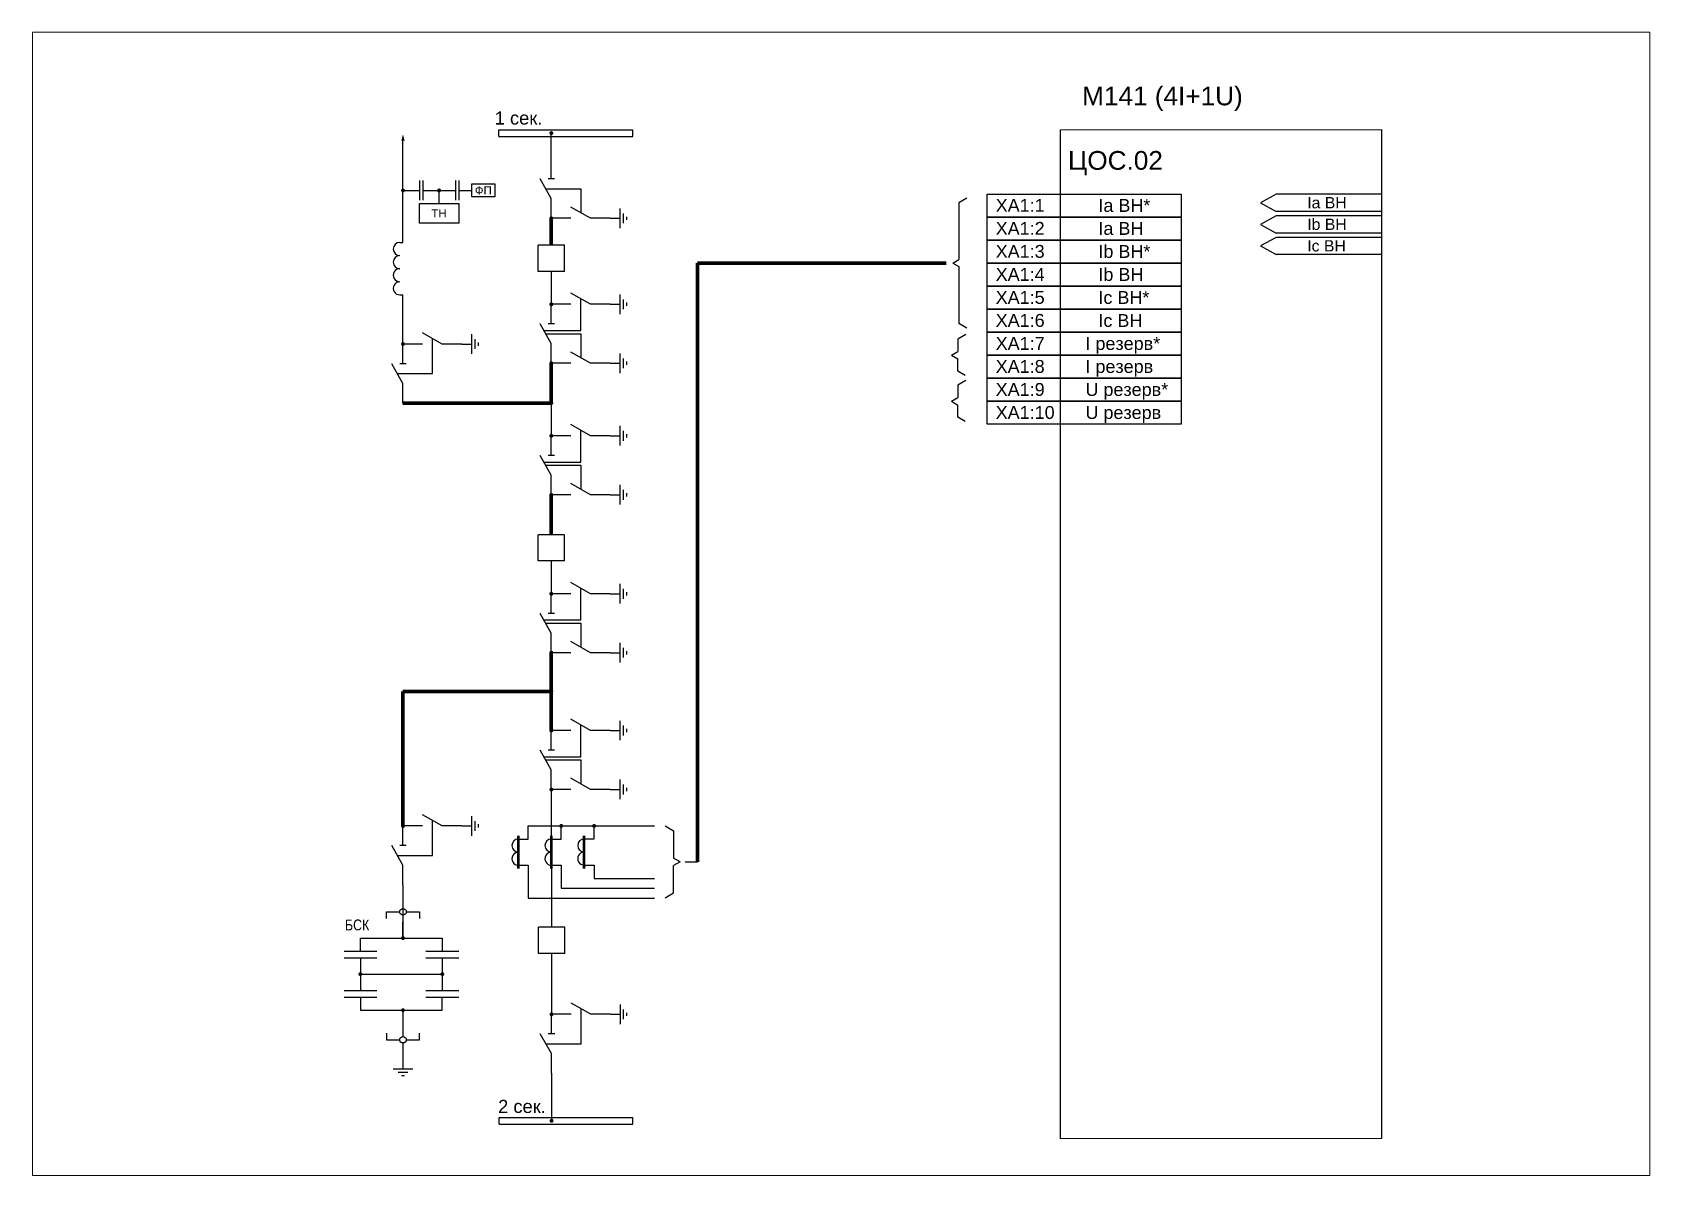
# Paper-space layout 'Лист15' of a CAD drawing. Header units: millimetres. Extents: x 30 to 267, y 21 to 189.
# The model-space entities are those that its viewports show. They can reach past a viewport. Long polylines and large blocks are cut down to what shows.
import ezdxf
from ezdxf.enums import TextEntityAlignment as Align

# ---------------------------------------------------------------- set-up
doc = ezdxf.new("R2010")
doc.units = ezdxf.units.MM
doc.linetypes.add('штриховая2', pattern=[9.525, 6.35, -3.175])
doc.layers.add('Основная', color=7, linetype='Continuous')
doc.styles.add('Narrow', font='ARIALN.TTF')
doc.styles.get("Standard").update_dxf_attribs({"font": 'arial.ttf'})
doc.styles.add('Аннотативный', font='arial.ttf')
doc.styles.add('Вывод', font='tahoma.ttf', dxfattribs={"height": 2.5})
doc.styles.add('Компонент', font='ARIALN.TTF', dxfattribs={"height": 3.5})

# ---------------------------------------------------------------- blocks, each defined once
blk = doc.blocks.new('*U171')
at = {"layer": 'Основная', "color": 0}
for p, q in [((0, 0), (40.84, 0)), ((0, -2), (0, 0)), ((40.84, -2), (40.84, 0)), ((0, -2), (40.84, -2))]:
    blk.add_line(p, q, dxfattribs=at)
at = {"layer": 'Основная', "style": 'Компонент'}
blk.add_attdef('ОШ', text='', height=3.5, dxfattribs=at).set_placement((6, 5.61), align=Align.MIDDLE_CENTER)
blk = doc.blocks.new('*U19')
at = {"layer": 'Основная'}
for p, q in [((0, 0), (-8, 0)), ((-8, -8), (-8, 0)), ((0, -8), (0, 0)), ((0, -8), (-8, -8))]:
    blk.add_line(p, q, dxfattribs=at)
at = {"layer": 'Основная', "style": 'Компонент'}
blk.add_attdef('ОУ', text='', height=3.5, dxfattribs=at).set_placement((-15, -3), align=Align.MIDDLE_CENTER)
blk = doc.blocks.new('*U108')
at = {"color": 0}
blk.add_line((0, 0), (6, 3.43), dxfattribs=at)
blk = doc.blocks.new('*U16')
at = {"layer": 'Основная', "color": 0}
for p, q in [((-3, 0), (-9, 0)), ((9, 0), (3, 0))]:
    blk.add_line(p, q, dxfattribs=at)
at = {"layer": 'Основная', "ltscale": 0.25, "xscale": -1}
blk.add_blockref('*U108', (3, 0), dxfattribs=at)
at = {"layer": 'Основная'}
for tag, height, style, p in [('ОУ', 3.5, 'Компонент', (-25, 0)), ('В1', 2.5, 'Вывод', (-7, -2)), ('В2', 2.5, 'Вывод', (7, -2))]:
    blk.add_attdef(tag, text='', height=height, dxfattribs=dict(at, style=style)).set_placement(p, align=Align.MIDDLE_CENTER)
blk = doc.blocks.new('*U17')
at = {"layer": 'Основная'}
for p, q in [((-3, 0), (0, 0)), ((0, -3), (0, 3)), ((1, -1.5), (1, 1.5)), ((2, -0.5), (2, 0.5))]:
    blk.add_line(p, q, dxfattribs=at)
blk = doc.blocks.new('*U6')
at = {"layer": 'Основная', "color": 0}
blk.add_line((0, -1), (0, 1), dxfattribs=at)
blk = doc.blocks.new('*U15')
at = {"layer": 'Основная', "color": 0}
for p, q in [((0, 3), (0, 9)), ((0, -9), (0, -3))]:
    blk.add_line(p, q, dxfattribs=at)
at = {"ltscale": 0.25, "rotation": 89.99999999999999}
blk.add_blockref('*U6', (0, 3), dxfattribs=at)
at = {"layer": 'Основная', "ltscale": 0.25, "rotation": 89.99999999999999}
blk.add_blockref('*U108', (0, -3), dxfattribs=at)
at = {"layer": 'Основная'}
for tag, height, style, p in [('В1', 2.5, 'Вывод', (2, 7)), ('ОУ', 3.5, 'Компонент', (-12, 0)), ('В2', 2.5, 'Вывод', (2, -7))]:
    blk.add_attdef(tag, text='', height=height, dxfattribs=dict(at, style=style)).set_placement(p, align=Align.MIDDLE_CENTER)
blk = doc.blocks.new('*U23')
at = {"ltscale": 0.25, "const_width": 0.6}
blk.add_lwpolyline([(0, -0.3, 1), (0, 0.3, 1)], format="xyb", close=True, dxfattribs=at)
at = {"layer": 'Основная', "color": 0}
for p, q in [((0, 7), (0, 9)), ((0, 2), (0, 7)), ((0, 0), (0, 2))]:
    blk.add_line(p, q, dxfattribs=at)
blk = doc.blocks.new('*U22')
at = {"ltscale": 0.25}
for p, q in [((0, 8), (1, 8)), ((0, -8), (1, -8))]:
    blk.add_line(p, q, dxfattribs=at)
for centre, major_axis, start_param, end_param in [((0, 6), (0, -2), 3.141593, 6.283185), ((0, -2), (-2, 0), 4.712389, 7.853982), ((0, 2), (0, -2), 3.141593, 6.283185), ((0, -6), (-2, 0), 4.712389, 7.853982)]:
    blk.add_ellipse(centre, major_axis=major_axis, ratio=1, start_param=start_param, end_param=end_param, dxfattribs=at)
at = {"layer": 'Основная'}
for tag, height, style, p in [('В1', 2.5, 'Вывод', (5, 6)), ('ОУ', 3.5, 'Компонент', (-6, 0)), ('В2', 2.5, 'Вывод', (5, -6))]:
    blk.add_attdef(tag, text='', height=height, dxfattribs=dict(at, style=style)).set_placement(p, align=Align.MIDDLE_CENTER)
blk = doc.blocks.new('*U170')
at = {"layer": 'Основная', "color": 0}
for p, q in [((0, 0), (40.81, 0)), ((0, -2), (0, 0)), ((40.81, -2), (40.81, 0)), ((0, -2), (40.81, -2))]:
    blk.add_line(p, q, dxfattribs=at)
at = {"layer": 'Основная', "style": 'Компонент'}
blk.add_attdef('ОШ', text='', height=3.5, dxfattribs=at).set_placement((6.98, 5.39), align=Align.MIDDLE_CENTER)
blk = doc.blocks.new('*U24')
at = {"ltscale": 0.25}
for p, q in [((0, 4), (3, 4)), ((0, -4), (3, -4))]:
    blk.add_line(p, q, dxfattribs=at)
for centre, major_axis, start_param, end_param in [((0, -2), (-2, 0), 4.712389, 7.853982), ((0, 2), (0, -2), 3.141593, 6.283185)]:
    blk.add_ellipse(centre, major_axis=major_axis, ratio=1, start_param=start_param, end_param=end_param, dxfattribs=at)
at = {"layer": 'Основная', "color": 0, "lineweight": 50}
blk.add_line((0, -5), (0, 5), dxfattribs=at)
at = {"layer": 'Основная'}
for tag, height, style, p in [('В1', 2.5, 'Вывод', (5, 6)), ('ОУ', 3.5, 'Компонент', (-6, 0)), ('В2', 2.5, 'Вывод', (5, -6))]:
    blk.add_attdef(tag, text='', height=height, dxfattribs=dict(at, style=style)).set_placement(p, align=Align.MIDDLE_CENTER)
blk = doc.blocks.new('*U36')
at = {"layer": 'Основная'}
for p, q in [((3, 0), (-3, 0)), ((0, 3), (0, 0)), ((1.5, -1), (-1.5, -1)), ((0.5, -2), (-0.5, -2))]:
    blk.add_line(p, q, dxfattribs=at)

msp = doc.modelspace()

# ---------------------------------------------------------------- hatches: boundary and pattern name
h = msp.add_hatch(color=256)
h.dxf.hatch_style = 1
h.paths.add_polyline_path([(12770.61, 2539.36), (12770.09, 2537.42), (12770.61, 2537.42)])
h.paths.add_polyline_path([(12770.61, 2539.36), (12770.61, 2537.42), (12771.12, 2537.43)])
h = msp.add_hatch(color=256)
h.dxf.hatch_style = 1
h.paths.add_polyline_path([(12819.52, 2328.32, 1), (12818.32, 2328.32, 1)])
h = msp.add_hatch(color=256)
h.dxf.hatch_style = 1
h.paths.add_polyline_path([(12829.53, 2328.32, 1), (12828.33, 2328.32, 1)])

# ---------------------------------------------------------------- linework, layer by layer
for p, q in [((12942.68, 2519.87), (12940.23, 2518.47)), ((12940.23, 2518.47), (12940.24, 2501.19)), ((13037.04, 2521.1), (13032.26, 2518.47)), ((13032.26, 2518.47), (13037.04, 2515.84)), ((13069.22, 2521.1), (13037.04, 2521.1)), ((13069.22, 2521.1), (13069.22, 2515.84)), ((13037.04, 2514.53), (13032.26, 2511.9)), ((13069.22, 2515.84), (13037.04, 2515.84)), ((13069.22, 2514.53), (13037.04, 2514.53)), ((13069.22, 2514.53), (13069.22, 2509.27)), ((13032.26, 2511.9), (13037.04, 2509.27)), ((13037.04, 2507.95), (13032.26, 2505.32)), ((13069.22, 2509.27), (13037.04, 2509.27)), ((13069.22, 2507.95), (13037.04, 2507.95)), ((13069.22, 2507.95), (13069.22, 2502.69)), ((13032.26, 2505.32), (13037.04, 2502.69)), ((13069.22, 2502.69), (13037.04, 2502.69)), ((12938.36, 2500.09), (12940.24, 2501.19)), ((12938.36, 2500.09), (12940.24, 2499.02)), ((12940.24, 2499.02), (12940.25, 2481.7)), ((12942.42, 2478.28), (12939.98, 2476.86)), ((12942.68, 2480.28), (12940.25, 2481.7)), ((12937.98, 2471.98), (12939.98, 2473.15)), ((12939.98, 2476.86), (12939.98, 2473.15)), ((12937.98, 2471.98), (12939.98, 2470.83)), ((12939.98, 2467.07), (12939.98, 2470.83)), ((12942.16, 2465.8), (12939.98, 2467.07)), ((12942.42, 2464.24), (12939.98, 2462.82)), ((12937.98, 2457.94), (12939.98, 2459.11)), ((12937.98, 2457.94), (12939.98, 2456.78)), ((12939.98, 2462.82), (12939.98, 2459.11)), ((12939.98, 2453.03), (12939.98, 2456.78)), ((12942.16, 2451.76), (12939.98, 2453.03)), ((12808.85, 2324.32), (12808.85, 2328.32)), ((12808.85, 2328.32), (12847.41, 2328.32)), ((12818.92, 2324.33), (12818.92, 2328.32)), ((12828.93, 2324.34), (12828.93, 2328.32)), ((12853.19, 2326.86), (12853.19, 2318.51)), ((12808.85, 2316.32), (12808.85, 2306.32)), ((12818.92, 2316.33), (12818.92, 2309.33)), ((12828.93, 2316.34), (12828.93, 2312.32)), ((12855.19, 2317.37), (12853.18, 2316.21)), ((12853.18, 2307.89), (12853.18, 2316.21)), ((12855.19, 2317.37), (12853.19, 2318.51)), ((12856.69, 2317.37), (12860.51, 2317.37)), ((12828.93, 2312.32), (12847.41, 2312.32)), ((12808.85, 2306.32), (12847.41, 2306.32)), ((12818.92, 2309.33), (12847.41, 2309.33)), ((12850.59, 2306.38), (12853.18, 2307.89))]:
    msp.add_line(p, q)
at = {"lineweight": 100}
for p, q in [((12815.88, 2505.52), (12815.88, 2513.76)), ((12860.51, 2317.37), (12860.51, 2500.09)), ((12860.51, 2500.09), (12936.34, 2500.09)), ((12815.88, 2469.52), (12815.88, 2457.39)), ((12770.61, 2457.39), (12815.88, 2457.39)), ((12815.88, 2417.18), (12815.88, 2429.39)), ((12815.88, 2357.45), (12815.88, 2381.18)), ((12815.88, 2369.38), (12770.61, 2369.38)), ((12770.61, 2369.38), (12770.61, 2328.32))]:
    msp.add_line(p, q, dxfattribs=at)
at = {"ltscale": 0.25, "const_width": 0.6}
for points in [[(12815.58, 2539.76, 1), (12816.18, 2539.76, 1)], [(12770.32, 2522.27, 1), (12770.92, 2522.27, 1)], [(12781.32, 2522.27, 1), (12781.92, 2522.27, 1)], [(12815.58, 2513.76, 1), (12816.18, 2513.76, 1)], [(12815.58, 2487.52, 1), (12816.18, 2487.52, 1)], [(12815.58, 2469.52, 1), (12816.18, 2469.52, 1)], [(12815.58, 2457.39, 1), (12816.18, 2457.39, 1)], [(12815.58, 2447.39, 1), (12816.18, 2447.39, 1)], [(12815.58, 2429.39, 1), (12816.18, 2429.39, 1)], [(12815.58, 2399.18, 1), (12816.18, 2399.18, 1)], [(12815.58, 2381.18, 1), (12816.18, 2381.18, 1)], [(12815.58, 2369.38, 1), (12816.18, 2369.38, 1)], [(12815.58, 2357.45, 1), (12816.18, 2357.45, 1)], [(12815.58, 2339.45, 1), (12816.18, 2339.45, 1)], [(12770.31, 2328.32, 1), (12770.91, 2328.32, 1)], [(12815.65, 2270.83, 1), (12816.25, 2270.83, 1)], [(12815.65, 2238.33, 1), (12816.25, 2238.33, 1)]]:
    msp.add_lwpolyline(points, format="xyb", close=True, dxfattribs=at)
for points in [[(12971.31, 2540.77), (13069.22, 2540.85), (13069.22, 2232.9), (12971.31, 2232.81)], [(12948.92, 2521.14), (13008.06, 2521.14), (13008.06, 2514.12), (12948.92, 2514.12)], [(12948.92, 2514.12), (13008.06, 2514.12), (13008.06, 2507.1), (12948.92, 2507.1)], [(12948.92, 2507.1), (13008.06, 2507.1), (13008.06, 2500.07), (12948.92, 2500.07)], [(12948.92, 2500.07), (13008.06, 2500.07), (13008.06, 2493.05), (12948.92, 2493.05)], [(12948.92, 2493.05), (13008.06, 2493.05), (13008.06, 2486.03), (12948.92, 2486.03)], [(12948.92, 2486.03), (13008.06, 2486.03), (13008.06, 2479.01), (12948.92, 2479.01)], [(12948.92, 2479.01), (13008.06, 2479.01), (13008.06, 2471.98), (12948.92, 2471.98)], [(12948.92, 2471.98), (13008.06, 2471.98), (13008.06, 2464.96), (12948.92, 2464.96)], [(12948.92, 2464.96), (13008.06, 2464.96), (13008.06, 2457.94), (12948.92, 2457.94)], [(12948.92, 2457.94), (13008.06, 2457.94), (13008.06, 2450.91), (12948.92, 2450.91)]]:
    msp.add_lwpolyline(points, close=True)
msp.add_lwpolyline([(12850.59, 2328.36), (12853.19, 2326.86)])
at = {"layer": 'Основная'}
for p, q in [((12770.61, 2310.32), (12770.61, 2297.65)), ((12770.61, 2304.09), (12770.61, 2303.09)), ((12770.61, 2301.09), (12770.61, 2294.09))]:
    msp.add_line(p, q, dxfattribs=at)
for points in [[(12770.61, 2506.39), (12770.61, 2538.39)], [(12815.88, 2531.76), (12815.88, 2539.76)], [(12770.32, 2522.27), (12775.62, 2522.27)], [(12775.62, 2525.27), (12775.62, 2519.27)], [(12776.62, 2525.27), (12776.62, 2519.27)], [(12776.62, 2522.27), (12786.62, 2522.27)], [(12781.62, 2518.27), (12781.62, 2522.27)], [(12786.62, 2525.27), (12786.62, 2519.27)], [(12787.62, 2525.27), (12787.62, 2519.27)], [(12787.62, 2522.27), (12791.62, 2522.27)], [(12815.88, 2497.52), (12815.88, 2487.52)], [(12770.61, 2484.39), (12770.61, 2490.39)], [(12815.88, 2457.39), (12815.88, 2447.39)], [(12815.88, 2409.18), (12815.88, 2399.18)], [(12815.88, 2339.45), (12815.95, 2297.4)], [(12765.61, 2300.09), (12765.61, 2302.09), (12769.61, 2302.09)], [(12771.61, 2302.09), (12775.61, 2302.09), (12775.61, 2300.09)], [(12770.61, 2294.09), (12770.61, 2299.09)], [(12770.61, 2299.09), (12770.61, 2294.09)], [(12752.61, 2290.09), (12762.61, 2290.09)], [(12757.61, 2290.09), (12757.61, 2294.09), (12782.61, 2294.09), (12782.61, 2290.09)], [(12777.61, 2290.09), (12787.61, 2290.09)], [(12752.61, 2288.09), (12762.61, 2288.09)], [(12757.61, 2288.09), (12757.61, 2278.09)], [(12777.61, 2288.09), (12787.61, 2288.09)], [(12782.61, 2288.09), (12782.61, 2278.09)], [(12815.95, 2289.4), (12815.95, 2270.83)], [(12757.61, 2283.09), (12782.61, 2283.09)], [(12752.61, 2278.09), (12762.61, 2278.09)], [(12752.61, 2276.09), (12762.61, 2276.09)], [(12757.61, 2276.09), (12757.61, 2272.09), (12782.61, 2272.09), (12782.61, 2276.09)], [(12777.61, 2278.09), (12787.61, 2278.09)], [(12777.61, 2276.09), (12787.61, 2276.09)], [(12770.61, 2272.09), (12770.61, 2264.09)], [(12765.61, 2265.09), (12765.61, 2263.09), (12769.61, 2263.09)], [(12770.61, 2262.09), (12770.61, 2254.09)], [(12771.61, 2263.09), (12775.61, 2263.09), (12775.61, 2265.09)], [(12815.95, 2252.83), (12815.95, 2238.33)]]:
    msp.add_lwpolyline(points, dxfattribs=at)
for points in [[(12791.62, 2524.27), (12798.62, 2524.27), (12798.62, 2520.27), (12791.62, 2520.27)], [(12775.62, 2518.27), (12787.62, 2518.27), (12787.62, 2512.27), (12775.62, 2512.27)]]:
    msp.add_lwpolyline(points, close=True, dxfattribs=at)
at = {"layer": 'Основная', "linetype": 'штриховая2', "ltscale": 0.5}
for points in [[(12814.17, 2522.76), (12824.88, 2522.76), (12824.88, 2515.47)], [(12813.59, 2479.52), (12824.88, 2479.52), (12824.88, 2489.23)], [(12814.17, 2478.52), (12824.88, 2478.52), (12824.88, 2471.23)], [(12768.89, 2466.39), (12779.61, 2466.39), (12779.61, 2477.11)], [(12813.59, 2439.39), (12824.88, 2439.39), (12824.88, 2449.11)], [(12814.17, 2438.39), (12824.88, 2438.39), (12824.88, 2431.11)], [(12813.59, 2391.18), (12824.88, 2391.18), (12824.88, 2400.89)], [(12814.17, 2390.18), (12824.88, 2390.18), (12824.88, 2382.89)], [(12813.59, 2349.45), (12824.88, 2349.45), (12824.88, 2359.16)], [(12814.17, 2348.45), (12824.88, 2348.45), (12824.88, 2341.16)], [(12768.89, 2319.32), (12779.61, 2319.32), (12779.61, 2330.03)], [(12814.23, 2261.83), (12824.95, 2261.83), (12824.95, 2272.54)]]:
    msp.add_lwpolyline(points, dxfattribs=at)
at = {"layer": 'Основная', "ltscale": 0.25, "const_width": 0.6}
for points in [[(12770.31, 2294.09, 1), (12770.91, 2294.09, 1)], [(12757.31, 2283.09, 1), (12757.91, 2283.09, 1)], [(12782.31, 2283.09, 1), (12782.91, 2283.09, 1)], [(12770.31, 2272.09, 1), (12770.91, 2272.09, 1)]]:
    msp.add_lwpolyline(points, format="xyb", close=True, dxfattribs=at)
at = {"layer": 'Основная'}
for centre in [(12770.61, 2302.09), (12770.61, 2263.09)]:
    msp.add_circle(centre, 1, dxfattribs=at)

# ---------------------------------------------------------------- block references
at = {"layer": 'Основная', "ltscale": 0.25}
ref = msp.add_blockref('*U171', (12799.88, 2540.77), dxfattribs=at)
ref.add_attrib('ОШ', '1 сек.', dxfattribs={"height": 4}).set_placement((12805.88, 2546.37), align=Align.TOP_CENTER)
for name, p in [('*U15', (12815.88, 2522.76)), ('*U16', (12824.88, 2513.76)), ('*U17', (12836.88, 2513.76)), ('*U19', (12819.88, 2505.52)), ('*U15', (12815.88, 2478.52)), ('*U16', (12824.88, 2487.52)), ('*U17', (12836.88, 2487.52)), ('*U23', (12770.61, 2475.39)), ('*U16', (12779.61, 2475.39)), ('*U17', (12791.61, 2475.39)), ('*U15', (12770.61, 2466.39)), ('*U16', (12824.88, 2469.52)), ('*U17', (12836.88, 2469.52)), ('*U16', (12824.88, 2447.39)), ('*U17', (12836.88, 2447.39)), ('*U15', (12815.88, 2438.39)), ('*U16', (12824.88, 2429.39)), ('*U17', (12836.88, 2429.39)), ('*U19', (12819.88, 2417.18)), ('*U15', (12815.88, 2390.18)), ('*U16', (12824.88, 2399.18)), ('*U17', (12836.88, 2399.18)), ('*U16', (12824.88, 2381.18)), ('*U17', (12836.88, 2381.18)), ('*U16', (12824.88, 2357.45)), ('*U17', (12836.88, 2357.45)), ('*U15', (12815.88, 2348.45)), ('*U16', (12824.88, 2339.45)), ('*U17', (12836.88, 2339.45)), ('*U16', (12779.61, 2328.32)), ('*U17', (12791.61, 2328.32)), ('*U15', (12770.61, 2319.32)), ('*U24', (12805.85, 2320.32)), ('*U24', (12815.92, 2320.33)), ('*U24', (12825.93, 2320.34)), ('*U19', (12819.95, 2297.4)), ('*U15', (12815.95, 2261.83)), ('*U16', (12824.95, 2270.83)), ('*U17', (12836.95, 2270.83)), ('*U36', (12770.61, 2254.09))]:
    msp.add_blockref(name, p, dxfattribs=at)
at = {"layer": 'Основная', "ltscale": 0.35}
msp.add_blockref('*U22', (12769.61, 2498.39), dxfattribs=at)
at = {"layer": 'Основная', "ltscale": 0.25}
ref = msp.add_blockref('*U170', (12799.95, 2239.33), dxfattribs=at)
ref.add_attrib('ОШ', '2 сек.', dxfattribs={"height": 4, "style": 'Аннотативный'}).set_placement((12806.92, 2244.72), align=Align.TOP_CENTER)

# ---------------------------------------------------------------- texts
for s, height, p in [('M141 (4I+1U)', 5.7136, (12977.86, 2548.25)), ('ЦОС.02', 5.714, (12973.54, 2528.58)), ('XA1:1', 3.926, (12951.49, 2515.75)), ('Ia ВН*', 3.926, (12982.83, 2515.73)), ('Ia ВН', 3.45, (13046.56, 2516.8)), ('XA1:2', 3.926, (12951.49, 2508.73)), ('Ia ВН', 3.926, (12982.83, 2508.71)), ('Ib ВН', 3.45, (13046.56, 2510.22)), ('XA1:3', 3.926, (12951.49, 2501.71)), ('Ib ВН*', 3.926, (12982.83, 2501.68)), ('Ic ВН', 3.45, (13046.56, 2503.64)), ('XA1:4', 3.926, (12951.49, 2494.68)), ('Ib ВН', 3.926, (12982.83, 2494.66)), ('XA1:5', 3.926, (12951.49, 2487.66)), ('Ic ВН*', 3.926, (12982.83, 2487.64)), ('XA1:6', 3.926, (12951.49, 2480.64)), ('Ic ВН', 3.926, (12982.83, 2480.61)), ('XA1:7', 3.926, (12951.49, 2473.61)), ('I резерв*', 3.926, (12978.88, 2473.59)), ('XA1:8', 3.926, (12951.49, 2466.59)), ('I резерв', 3.926, (12978.88, 2466.57)), ('XA1:9', 3.926, (12951.49, 2459.57)), ('U резерв*', 3.926, (12978.88, 2459.55)), ('XA1:10', 3.926, (12951.49, 2452.55)), ('U резерв', 3.926, (12978.88, 2452.52))]:
    msp.add_text(s, height=height).set_placement(p)
at = {"layer": 'Основная', "char_height": 2.5, "attachment_point": 5}
for s, insert, width in [('ФП', (12795.12, 2522.27), 7), ('ТН', (12781.62, 2515.27), 12)]:
    msp.add_mtext(s, dxfattribs=dict(at, insert=insert, width=width))
at = {"layer": 'Основная', "insert": (12756.61, 2298.09), "char_height": 3.3, "width": 10, "attachment_point": 5, "style": 'Narrow'}
msp.add_mtext('\\pxi-3,l3,t3;БСК', dxfattribs=at)

psp = doc.layouts.new('Лист15')

# ---------------------------------------------------------------- viewports
at = {"layer": '0', "lineweight": 100}
psp.add_viewport(center=(148.48, 104.97), size=(237.57, 167.9488), view_center_point=(12904.28, 2396.06), view_height=348.9192, dxfattribs=at)

doc.saveas('drawing.dxf')
